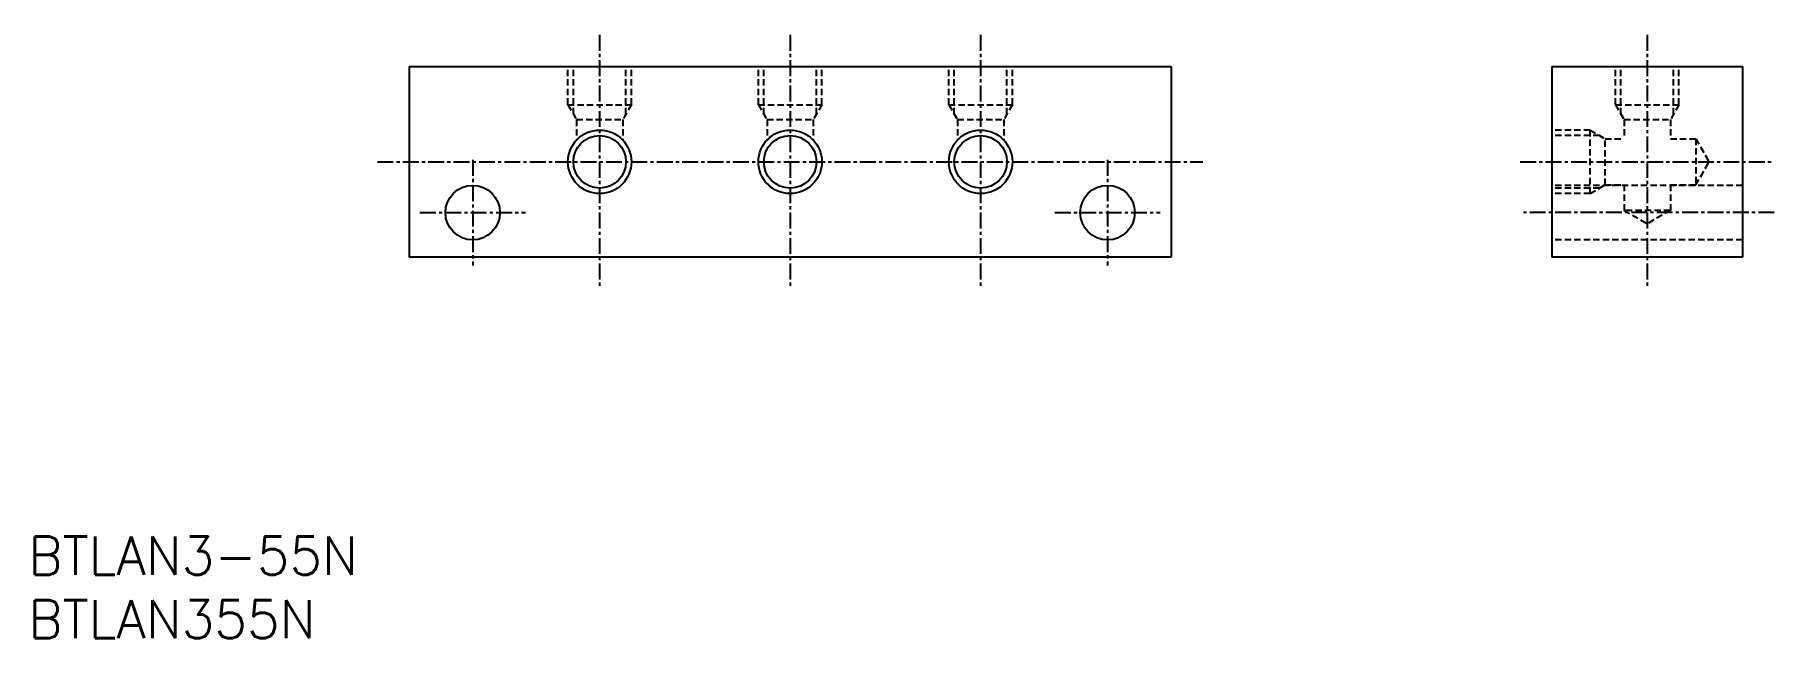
# Model space of a CAD drawing. Extents: x 1 to 138, y 0 to 47.
import ezdxf

# ---------------------------------------------------------------- set-up
doc = ezdxf.new("R2010")
doc.units = 0
doc.linetypes.add('CENTER', pattern=[2, 1.25, -0.25, 0.25, -0.25])
doc.linetypes.add('DASHED', pattern=[0.75, 0.5, -0.25])
doc.layers.get('0').update_dxf_attribs({"linetype": 'CONTINUOUS'})
doc.layers.add('CENTER', color=1, linetype='CENTER')
doc.styles.get("Standard").update_dxf_attribs({"font": 'txt.shx'})

# ---------------------------------------------------------------- blocks, each defined once
blk = doc.blocks.new('*U12')
at = {"color": 7, "linetype": 'CONTINUOUS'}
blk.add_text('BTLAN355N', height=3, dxfattribs=at).set_placement((0, 0))
blk = doc.blocks.new('*U13')
at = {"color": 7, "linetype": 'CONTINUOUS'}
blk.add_text('BTLAN3-55N', height=3, dxfattribs=at).set_placement((0, 5))

msp = doc.modelspace()

# ---------------------------------------------------------------- linework, layer by layer
at = {"color": 7, "linetype": 'CONTINUOUS'}
for p, q in [((30, 45), (90, 45)), ((30, 45), (30, 30)), ((90, 45), (90, 30)), ((120, 45), (120, 30)), ((120, 45), (135, 45)), ((135, 45), (135, 30)), ((90, 30), (30, 30)), ((135, 30), (120, 30))]:
    msp.add_line(p, q, dxfattribs=at)
at = {"color": 3, "linetype": 'DASHED'}
for p, q in [((42.5, 42), (42.5, 45)), ((42.93, 41.25), (42.93, 45)), ((47.07, 41.25), (47.07, 45)), ((47.5, 42), (47.5, 45)), ((57.5, 42), (57.5, 45)), ((57.93, 41.25), (57.93, 45)), ((62.07, 41.25), (62.07, 45)), ((62.5, 42), (62.5, 45)), ((72.5, 42), (72.5, 45)), ((72.93, 41.25), (72.93, 45)), ((77.07, 41.25), (77.07, 45)), ((77.5, 42), (77.5, 45)), ((125, 42), (125, 45)), ((125.43, 41.25), (125.43, 45)), ((129.57, 41.25), (129.57, 45)), ((130, 42), (130, 45)), ((42.5, 42), (47.5, 42)), ((42.5, 42), (43.18, 40.82)), ((47.5, 42), (46.82, 40.82)), ((57.5, 42), (62.5, 42)), ((57.5, 42), (58.18, 40.82)), ((62.5, 42), (61.82, 40.82)), ((72.5, 42), (77.5, 42)), ((72.5, 42), (73.18, 40.82)), ((77.5, 42), (76.82, 40.82)), ((125, 42), (125.68, 40.82)), ((125, 42), (130, 42)), ((130, 42), (129.32, 40.82)), ((43.18, 40.82), (43.18, 39.22)), ((43.18, 40.82), (46.82, 40.82)), ((46.82, 40.82), (46.82, 39.22)), ((58.18, 40.82), (58.18, 39.22)), ((58.18, 40.82), (61.82, 40.82)), ((61.82, 40.82), (61.82, 39.22)), ((73.18, 40.82), (73.18, 39.22)), ((73.18, 40.82), (76.82, 40.82)), ((76.82, 40.82), (76.82, 39.22)), ((123, 40), (120, 40)), ((123, 40), (124.18, 39.32)), ((123, 35), (123, 40)), ((125.68, 40.82), (125.68, 39.32)), ((125.68, 40.82), (129.32, 40.82)), ((129.32, 40.82), (129.32, 39.32)), ((123.75, 39.57), (120, 39.57)), ((124.18, 39.32), (125.68, 39.32)), ((124.18, 35.68), (124.18, 39.32)), ((129.32, 39.32), (131.32, 39.32)), ((131.32, 39.32), (131.32, 35.68)), ((131.32, 39.32), (132.37, 37.5)), ((131.32, 35.68), (132.37, 37.5)), ((135, 35.65), (120, 35.65)), ((123, 35), (124.18, 35.68)), ((124.18, 35.68), (125.68, 35.68)), ((125.68, 35.68), (125.68, 33.68)), ((129.32, 35.68), (131.32, 35.68)), ((129.32, 35.68), (129.32, 33.68)), ((123.75, 35.43), (120, 35.43)), ((123, 35), (120, 35)), ((125.68, 33.68), (127.5, 32.63)), ((129.32, 33.68), (125.68, 33.68)), ((129.32, 33.68), (127.5, 32.63)), ((135, 31.35), (120, 31.35))]:
    msp.add_line(p, q, dxfattribs=at)
at = {"color": 3, "linetype": 'CONTINUOUS'}
for centre in [(45, 37.5), (60, 37.5), (75, 37.5)]:
    msp.add_circle(centre, 2.5, dxfattribs=at)
at = {"color": 7, "linetype": 'CONTINUOUS'}
for centre, radius in [((45, 37.5), 2.07), ((60, 37.5), 2.07), ((75, 37.5), 2.07), ((35, 33.5), 2.15), ((85, 33.5), 2.15)]:
    msp.add_circle(centre, radius, dxfattribs=at)
at = {"layer": 'CENTER', "color": 1, "linetype": 'CENTER'}
for p, q in [((45, 47.5), (45, 27.5)), ((60, 47.5), (60, 27.5)), ((75, 47.5), (75, 27.5)), ((127.5, 47.5), (127.5, 27.5)), ((27.5, 37.5), (92.5, 37.5)), ((35, 37.65), (35, 29.35)), ((85, 37.65), (85, 29.35)), ((117.5, 37.5), (137.5, 37.5)), ((30.85, 33.5), (39.15, 33.5)), ((80.85, 33.5), (89.15, 33.5)), ((137.5, 33.5), (117.5, 33.5))]:
    msp.add_line(p, q, dxfattribs=at)

# ---------------------------------------------------------------- block references
at = {"color": 7, "linetype": 'CONTINUOUS'}
for name in ['*U13', '*U12']:
    msp.add_blockref(name, (0, 0), dxfattribs=at)

doc.saveas('drawing.dxf')
